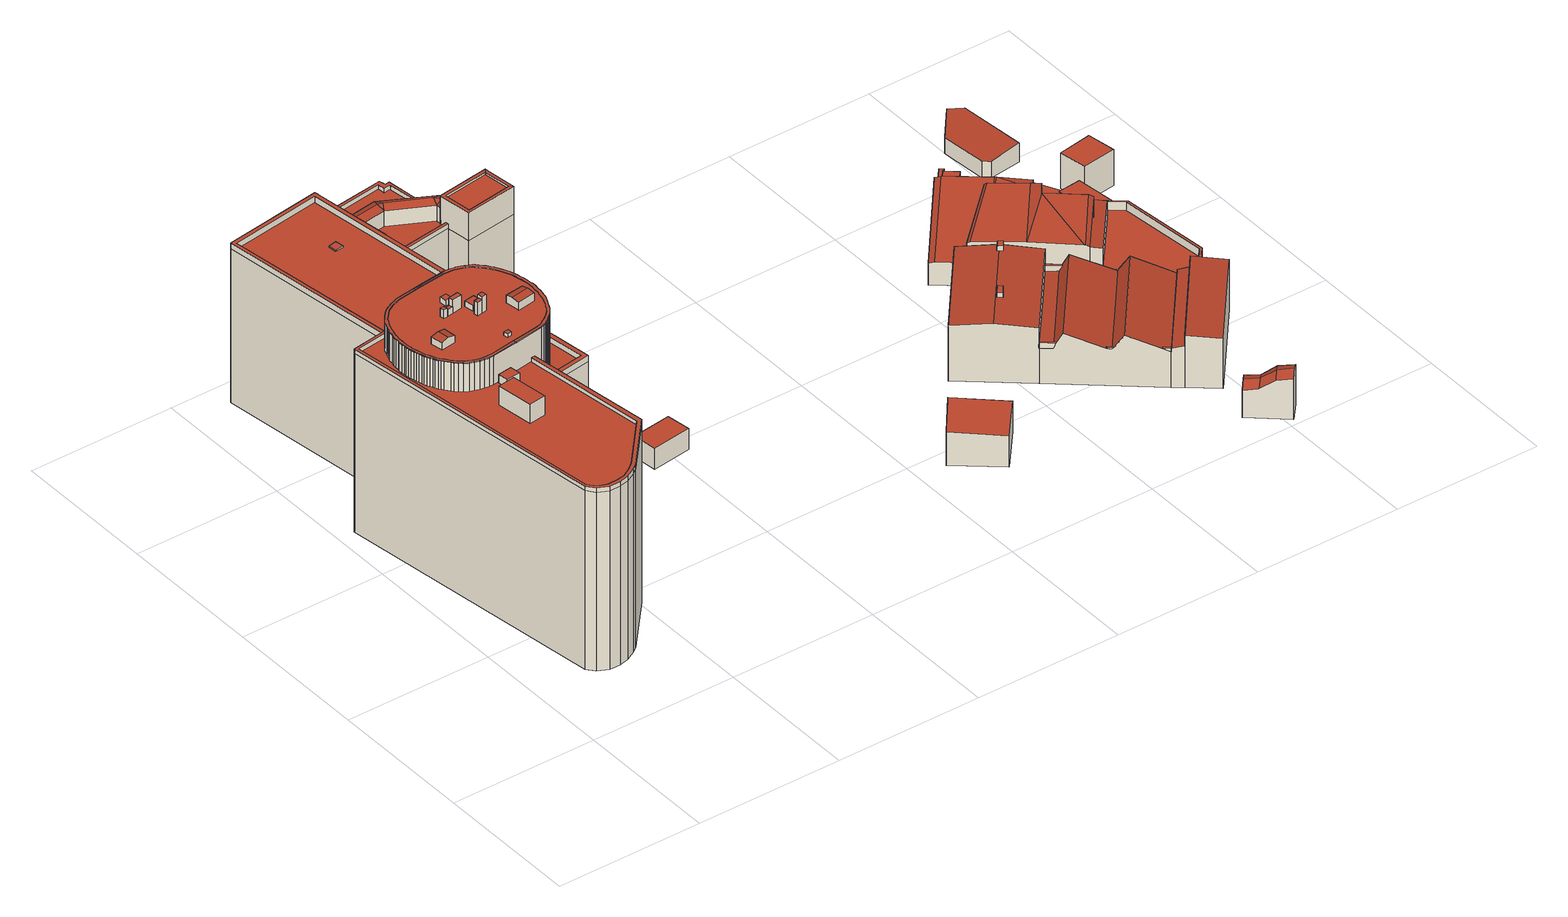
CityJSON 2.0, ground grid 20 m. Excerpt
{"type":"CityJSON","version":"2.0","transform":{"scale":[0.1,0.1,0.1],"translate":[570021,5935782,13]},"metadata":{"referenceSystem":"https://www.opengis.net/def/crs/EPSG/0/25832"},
"CityObjects":{
"building1":{"type":"Building","attributes":{"Grundfläche 2D":"1182.643112","Grundhöhe NN":"14.812"},"children":["building1-1","building1-2","building1-3","building1-4","building1-5","building1-6","building1-7","building1-8","building1-9","building1-10","building1-11","building1-12","building1-13","building1-14","building1-15","building1-16","building1-17","building1-18"],"geometry":[{"type":"MultiSurface","lod":"3","boundaries":[[[0,1,2,3,4,5,6,7,8,9,10,11,12,13,14,15,16,17,18,19,20,21,22,23,24,25,26]],[[27,28,29,30]],[[31,32,33,34,35,36,37,38,39,40,41,42,43,44,45,46,47,48,49,50,51,52,53,54,55,56,57,58,59,60,61,62,63,64,65,66,67,68,69,70,71,72,73,74,75,76,77,78,79,80,81,82,83,84,85,86,87,88,89,90,91,92,93,94,95,96,97,98,99,100,101,102,103,104,105,106,107,108,109,110,111,112,113,114,115,116,117,118,119,120,121,122,123,124,125]],[[126,127,128,129,130,131,132,133,134,135,136,137,138,139,140]],[[141,142,143,144]],[[145,141,146,147]],[[144,146,141]],[[142,148,149,150]],[[150,143,142]],[[149,151,152,150]],[[152,153,144,143]],[[152,143,150]],[[154,147,146,153]],[[146,144,153]],[[155,156,157,158,159]],[[160,161,162,163,164,165,166,167,168,169,170,171,172,173,174,175,176,177,178,179,180,181,182,183,184,185,186,187,188,189,190,191,192,193,194,195,196,197,198,199,200,201,202,203,204,205,206,207,208,209,210,211,212,213,214],[215,216,217,218]],[[219,220,221,222,223,224,225,226,227,228,229,230,231,232,233,234,235,236,237,238,239,240,241,242,243,244,245,246,247,248,249,250,251,252,253,254,255,256,257,258,259,260,261,262,263,264,265,266,267,268,269,270,271,272,273,274,275,276,277,278,279,280,281,282,283,284,285,286,287,288,289,290,291,292,293,294,295,296,297,298,299,300,301,302,303,304,305,306,307,308,309,310,311,312,313,314,315]],[[316,317,318,319,320,321,322,323,324,325,326,327,328,329,330,331,332,333,334,335,336,337,338,339,340,341,342,343,344,345,346,347,348,349,350,351,352,353,354,355,356,357,358,359,360,361,362,363,364,365,366,367,368]],[[369,370,371,372,373,374,375,376,377,378,379]],[[380,381,382,383,384,385,386,387,388,389,390,391,392,393,394,395,396,397,398]],[[163,162,161,11,10,9]],[[12,11,161,160]],[[13,12,160,214]],[[14,13,214,213]],[[15,14,213,212]],[[16,15,212,211]],[[211,210,17,16]],[[18,17,210,209]],[[209,208,19,18]],[[208,207,20,19]],[[399,400,401,26,25,24]],[[401,402,0,26]],[[402,403,1,0]],[[403,404,2,1]],[[404,405,3,2]],[[405,406,4,3]],[[406,407,5,4]],[[407,408,6,5]],[[409,7,6,408]],[[409,410,8,7]],[[30,29,215,218]],[[218,217,27,30]],[[217,216,28,27]],[[29,28,216,215]],[[259,258,79,78]],[[258,257,80,79]],[[257,256,81,80]],[[82,81,256,255]],[[83,82,255,254]],[[78,77,260,259]],[[254,253,84,83]],[[253,252,85,84]],[[252,251,86,85]],[[87,86,251,250]],[[88,87,250,249]],[[89,88,249,248]],[[90,89,248,247]],[[91,90,247,246]],[[92,91,246,245]],[[93,92,245,244]],[[94,93,244,243]],[[95,94,243,242]],[[96,95,242,241]],[[97,96,241,240]],[[98,97,240,239]],[[99,98,239,238]],[[100,99,238,237]],[[101,100,237,236]],[[102,101,236,235]],[[235,234,103,102]],[[104,103,234,233]],[[105,104,233,232]],[[106,105,232,231]],[[107,106,231,230]],[[108,107,230,229]],[[109,108,229,228]],[[110,109,228,227]],[[111,110,227,226]],[[112,111,226,225]],[[225,224,113,112]],[[114,113,224,223]],[[223,222,115,114]],[[222,221,116,115]],[[221,220,117,116]],[[118,117,220,219]],[[219,315,119,118]],[[315,314,120,119]],[[314,313,121,120]],[[122,121,313,312]],[[312,311,123,122]],[[310,411,125,124]],[[411,412,31,125]],[[412,413,32,31]],[[413,414,33,32]],[[414,415,34,33]],[[415,416,35,34]],[[416,417,36,35]],[[417,418,37,36]],[[418,419,38,37]],[[419,420,39,38]],[[420,421,40,39]],[[421,422,41,40]],[[422,423,42,41]],[[423,424,43,42]],[[424,425,44,43]],[[425,426,45,44]],[[426,427,46,45]],[[427,428,47,46]],[[428,429,48,47]],[[429,430,49,48]],[[430,431,50,49]],[[431,432,51,50]],[[432,433,52,51]],[[433,434,53,52]],[[434,435,54,53]],[[435,436,55,54]],[[436,437,56,55]],[[437,438,57,56]],[[438,439,58,57]],[[439,440,59,58]],[[440,441,60,59]],[[441,442,61,60]],[[442,443,62,61]],[[443,444,63,62]],[[444,445,64,63]],[[445,446,65,64]],[[446,447,66,65]],[[447,448,67,66]],[[448,449,450,69,68,67]],[[450,451,70,69]],[[451,452,71,70]],[[452,453,72,71]],[[453,454,73,72]],[[454,455,74,73]],[[455,456,75,74]],[[456,261,76,75]],[[457,458,131,130]],[[458,459,460,461,462,463,136,135,134,133,132,131]],[[463,464,137,136]],[[465,138,137,464]],[[140,139,368,367]],[[126,140,367,366]],[[366,365,364,128,127,126]],[[364,363,129,128]],[[374,373,142,141]],[[373,372,148,142]],[[393,392,152,151]],[[153,152,392,391]],[[391,390,154,153]],[[375,374,141,145]],[[154,390,389,388,387,466,467,463,462,461,460,459,458,468,469,470,377,376,375,145,147]],[[464,463,467,471]],[[465,464,471,472]],[[457,473,468,458]],[[474,401,400,399,475,476]],[[402,401,474,477]],[[403,402,477,478]],[[404,403,478,479]],[[405,404,479,480]],[[406,405,480,481]],[[407,406,481,482]],[[408,407,482,483]],[[409,408,483,484]],[[457,130,129,363,362,410,409,484,473]],[[139,138,465,472,475,399,24,262,261,456,316,368]],[[263,262,24,23]],[[264,263,23,22]],[[456,455,317,316]],[[451,321,320,452]],[[452,320,319,453]],[[453,319,318,454]],[[454,318,317,455]],[[20,266,265,264,22,21]],[[266,20,207,206,267]],[[267,206,205,268]],[[268,205,204,269]],[[269,204,203,270]],[[270,203,202,271]],[[271,202,201,272]],[[272,201,200,273]],[[273,200,199,274]],[[274,199,198,275]],[[275,198,197,276]],[[276,197,196,277]],[[277,196,195,278]],[[278,195,194,279]],[[279,194,193,280]],[[280,193,192,281]],[[281,192,191,282]],[[282,191,190,283]],[[283,190,189,284]],[[284,189,188,285]],[[285,188,187,286]],[[286,187,186,287]],[[287,186,185,288]],[[288,185,184,289]],[[289,184,183,290]],[[290,183,182,291]],[[291,182,181,292]],[[292,181,180,293]],[[293,180,179,294]],[[294,179,178,295]],[[295,178,177,296]],[[296,177,176,297]],[[297,176,175,298]],[[298,175,174,299]],[[299,174,173,300]],[[300,173,172,301]],[[301,172,171,302]],[[302,171,170,303]],[[303,170,169,304]],[[304,169,168,305]],[[305,168,167,306]],[[306,167,166,307]],[[307,166,165,308]],[[308,165,164,309]],[[9,8,410,362,361,411,310,309,164,163]],[[411,361,360,412]],[[412,360,359,413]],[[413,359,358,414]],[[414,358,357,415]],[[415,357,356,416]],[[416,356,355,417]],[[417,355,354,418]],[[418,354,353,419]],[[419,353,352,420]],[[420,352,351,421]],[[421,351,350,422]],[[422,350,349,423]],[[423,349,348,424]],[[424,348,347,425]],[[425,347,346,426]],[[426,346,345,427]],[[427,345,344,428]],[[428,344,343,429]],[[429,343,342,430]],[[430,342,341,431]],[[431,341,340,432]],[[432,340,339,433]],[[433,339,338,434]],[[434,338,337,435]],[[435,337,336,436]],[[436,336,335,437]],[[437,335,334,438]],[[438,334,333,439]],[[439,333,332,440]],[[440,332,331,441]],[[441,331,330,442]],[[442,330,329,443]],[[443,329,328,444]],[[444,328,327,445]],[[445,327,326,446]],[[446,326,325,447]],[[447,325,324,448]],[[450,449,448,324,323,322]],[[450,322,321,451]],[[378,377,470,485]],[[379,378,485,486]],[[369,379,486,487]],[[488,369,487,489]],[[490,488,489,491]],[[492,493,494,490,491,495]],[[394,493,492,496]],[[396,395,394,496,497]],[[397,396,497,498]],[[380,398,499,500]],[[398,397,498,499]],[[381,380,500,501]],[[382,381,501,502]],[[503,384,383,382,502,504]],[[385,384,503,505]],[[386,385,505,506]],[[387,386,506,466]],[[467,466,506,505,503,504,502,501,500,499,498,497,496,492,495,491,489,487,486,485,470,469,468,473,484,483,482,481,480,479,478,477,474,476,475,472,471]]],"semantics":{"surfaces":[{"type":"RoofSurface"},{"type":"WallSurface"},{"type":"GroundSurface"}],"values":[0,0,0,0,0,0,0,0,0,0,0,0,0,0,0,0,0,0,0,0,1,1,1,1,1,1,1,1,1,1,1,1,1,1,1,1,1,1,1,1,1,1,1,1,1,1,1,1,1,1,1,1,1,1,1,1,1,1,1,1,1,1,1,1,1,1,1,1,1,1,1,1,1,1,1,1,1,1,1,1,1,1,1,1,1,1,1,1,1,1,1,1,1,1,1,1,1,1,1,1,1,1,1,1,1,1,1,1,1,1,1,1,1,1,1,1,1,1,1,1,1,1,1,1,1,1,1,1,1,1,1,1,1,1,1,1,1,1,1,1,1,1,1,1,1,1,1,1,1,1,1,1,1,1,1,1,1,1,1,1,1,1,1,1,1,1,1,1,1,1,1,1,1,1,1,1,1,1,1,1,1,1,1,1,1,1,1,1,1,1,1,1,1,1,1,1,1,1,1,1,1,1,1,1,1,1,1,1,1,1,1,1,1,1,1,1,1,1,1,1,1,1,1,1,1,1,1,1,1,1,1,1,1,1,1,1,1,1,1,1,1,1,1,1,1,1,1,1,1,1,1,1,1,1,1,1,1,1,1,1,1,1,1,1,1,1,1,1,1,1,1,1,1,2]}}]},
"building1-1":{"type":"BuildingInstallation","parents":["building1"],"geometry":[{"type":"MultiSurface","lod":"3","boundaries":[[[507,508,509,510]],[[508,507,511,512]],[[510,509,513,514]],[[514,511,507,510]],[[509,508,512,513]]],"semantics":{"surfaces":[{"type":"RoofSurface"},{"type":"WallSurface"}],"values":[0,1,1,1,1]}}]},
"building1-2":{"type":"BuildingInstallation","parents":["building1"],"geometry":[{"type":"MultiSurface","lod":"3","boundaries":[[[515,516,517,518]],[[519,515,518,520]],[[521,522,520,518,517]],[[522,523,519,520]],[[519,523,524,516,515]],[[517,516,524,521]]],"semantics":{"surfaces":[{"type":"RoofSurface"},{"type":"WallSurface"}],"values":[0,0,1,1,1,1]}}]},
"building1-3":{"type":"BuildingInstallation","parents":["building1"],"geometry":[{"type":"MultiSurface","lod":"3","boundaries":[[[525,526,527,528,529,530,531,532,533,534,535,536,537,538,539,540,541,542,543,544,545,546,547,548,549,550,551,552,553,554,555,556,557,558,559,560,561,562,563,564,565,566,567,568,569,570,77,76,571,572,573,574,575,576,577,578,579,580,581,582,583,584,585,586,587,588,589,590,591,592,593,594,595,596,597,598,599,600,601,602,603,604,605,606,607,608,609,610,611,612,613,614,615,616,617,618,124,123,619]],[[525,619,620,621]],[[621,622,526,525]],[[622,623,527,526]],[[623,624,528,527]],[[311,620,619,123]],[[624,625,529,528]],[[625,626,530,529]],[[626,627,531,530]],[[532,531,627,628]],[[628,629,533,532]],[[534,533,629,630]],[[535,534,630,631]],[[536,535,631,632]],[[537,536,632,633]],[[538,537,633,634]],[[539,538,634,635]],[[540,539,635,636]],[[541,540,636,637]],[[542,541,637,638]],[[638,639,543,542]],[[544,543,639,640]],[[545,544,640,641]],[[546,545,641,642]],[[547,546,642,643]],[[643,644,548,547]],[[549,548,644,645]],[[550,549,645,646]],[[551,550,646,647]],[[552,551,647,648]],[[553,552,648,649]],[[554,553,649,650]],[[555,554,650,651]],[[556,555,651,652]],[[557,556,652,653]],[[558,557,653,654]],[[559,558,654,655]],[[560,559,655,656]],[[561,560,656,657]],[[562,561,657,658]],[[563,562,658,659]],[[659,660,564,563]],[[660,661,565,564]],[[661,662,566,565]],[[662,663,567,566]],[[663,664,568,567]],[[664,665,569,568]],[[570,569,665,666]],[[666,260,77,570]],[[261,262,571,76]],[[262,263,572,571]],[[263,264,573,572]],[[264,265,266,575,574,573]],[[266,267,576,575]],[[267,268,577,576]],[[268,269,578,577]],[[269,270,579,578]],[[270,271,580,579]],[[271,272,581,580]],[[272,273,582,581]],[[273,274,583,582]],[[274,275,584,583]],[[275,276,585,584]],[[276,277,586,585]],[[277,278,587,586]],[[278,279,588,587]],[[279,280,589,588]],[[280,281,590,589]],[[281,282,591,590]],[[282,283,592,591]],[[283,284,593,592]],[[284,285,594,593]],[[285,286,595,594]],[[286,287,596,595]],[[287,288,597,596]],[[288,289,598,597]],[[289,290,599,598]],[[290,291,600,599]],[[291,292,601,600]],[[292,293,602,601]],[[293,294,603,602]],[[294,295,604,603]],[[295,296,605,604]],[[296,297,606,605]],[[297,298,607,606]],[[298,299,608,607]],[[299,300,609,608]],[[300,301,610,609]],[[301,302,611,610]],[[302,303,612,611]],[[303,304,613,612]],[[304,305,614,613]],[[305,306,615,614]],[[306,307,616,615]],[[307,308,617,616]],[[308,309,618,617]],[[309,310,124,618]]],"semantics":{"surfaces":[{"type":"RoofSurface"},{"type":"WallSurface"}],"values":[0,1,1,1,1,1,1,1,1,1,1,1,1,1,1,1,1,1,1,1,1,1,1,1,1,1,1,1,1,1,1,1,1,1,1,1,1,1,1,1,1,1,1,1,1,1,1,1,1,1,1,1,1,1,1,1,1,1,1,1,1,1,1,1,1,1,1,1,1,1,1,1,1,1,1,1,1,1,1,1,1,1,1,1,1,1,1,1,1,1,1,1,1,1,1,1,1]}}]},
"building1-4":{"type":"BuildingInstallation","parents":["building1"],"geometry":[{"type":"MultiSurface","lod":"3","boundaries":[[[667,668,669,670]],[[671,668,667,672]],[[671,673,669,668]],[[670,669,673,674]],[[674,672,667,670]]],"semantics":{"surfaces":[{"type":"RoofSurface"},{"type":"WallSurface"}],"values":[0,1,1,1,1]}}]},
"building1-5":{"type":"BuildingInstallation","parents":["building1"],"geometry":[{"type":"MultiSurface","lod":"3","boundaries":[[[675,676,677,678]],[[679,680,675,678]],[[680,681,676,675]],[[681,682,677,676]]],"semantics":{"surfaces":[{"type":"RoofSurface"},{"type":"WallSurface"}],"values":[0,1,1,1]}}]},
"building1-6":{"type":"BuildingInstallation","parents":["building1"],"geometry":[{"type":"MultiSurface","lod":"3","boundaries":[[[683,684,685,686]],[[687,688,686,685]],[[683,686,688,689]],[[689,690,684,683]],[[685,684,690,687]]],"semantics":{"surfaces":[{"type":"RoofSurface"},{"type":"WallSurface"}],"values":[0,1,1,1,1]}}]},
"building1-7":{"type":"BuildingInstallation","parents":["building1"],"geometry":[{"type":"MultiSurface","lod":"3","boundaries":[[[691,692,693,694,695]],[[696,693,692,677,682]],[[696,697,694,693]],[[695,694,697,698]],[[679,678,677,692,691,695,698]]],"semantics":{"surfaces":[{"type":"RoofSurface"},{"type":"WallSurface"}],"values":[0,1,1,1,1]}}]},
"building1-8":{"type":"BuildingInstallation","parents":["building1"],"geometry":[{"type":"MultiSurface","lod":"3","boundaries":[[[699,700,701,702]],[[703,704,699,702]],[[700,699,704,705,706,707]],[[708,701,700,707,709]],[[708,703,702,701]]],"semantics":{"surfaces":[{"type":"RoofSurface"},{"type":"WallSurface"}],"values":[0,1,1,1,1]}}]},
"building1-9":{"type":"BuildingInstallation","parents":["building1"],"geometry":[{"type":"MultiSurface","lod":"3","boundaries":[[[710,711,712,713]],[[714,711,710,715]],[[713,712,716,717]],[[713,717,718,715,710]],[[718,719,714,715]],[[714,719,716,712,711]]],"semantics":{"surfaces":[{"type":"RoofSurface"},{"type":"WallSurface"}],"values":[0,0,1,1,1,1]}}]},
"building1-10":{"type":"BuildingInstallation","parents":["building1"],"geometry":[{"type":"MultiSurface","lod":"3","boundaries":[[[707,706,720,721]],[[705,722,720,706]],[[722,723,721,720]],[[723,709,707,721]]],"semantics":{"surfaces":[{"type":"RoofSurface"},{"type":"WallSurface"}],"values":[0,1,1,1]}}]},
"building1-11":{"type":"BuildingInstallation","parents":["building1"],"geometry":[{"type":"MultiSurface","lod":"3","boundaries":[[[724,725,726,727]],[[728,729,727,726]],[[724,727,729,730]],[[730,731,725,724]],[[726,725,731,728]]],"semantics":{"surfaces":[{"type":"RoofSurface"},{"type":"WallSurface"}],"values":[0,1,1,1,1]}}]},
"building1-12":{"type":"BuildingInstallation","parents":["building1"],"geometry":[{"type":"MultiSurface","lod":"3","boundaries":[[[732,733,734,735,736]],[[734,733,737,738]],[[738,739,735,734]],[[736,735,739,740]],[[740,741,737,733,732,736]]],"semantics":{"surfaces":[{"type":"RoofSurface"},{"type":"WallSurface"}],"values":[0,1,1,1,1]}}]},
"building1-13":{"type":"BuildingInstallation","parents":["building1"],"geometry":[{"type":"MultiSurface","lod":"3","boundaries":[[[742,743,744,745]],[[746,747,745,744]],[[747,748,742,745]],[[743,742,748,749]],[[744,743,749,746]]],"semantics":{"surfaces":[{"type":"RoofSurface"},{"type":"WallSurface"}],"values":[0,1,1,1,1]}}]},
"building1-14":{"type":"BuildingInstallation","parents":["building1"],"geometry":[{"type":"MultiSurface","lod":"3","boundaries":[[[750,751,752,753,754,755,756,757]],[[377,752,751,376]],[[377,378,753,752]],[[754,753,378,379]],[[379,369,755,754]],[[757,756,370,758]],[[758,759,750,757]],[[751,750,759,376]]],"semantics":{"surfaces":[{"type":"RoofSurface"},{"type":"WallSurface"}],"values":[0,1,1,1,1,1,1,1]}}]},
"building1-15":{"type":"BuildingInstallation","parents":["building1"],"geometry":[{"type":"MultiSurface","lod":"3","boundaries":[[[760,761,762,763,764,765,766,767,768,769,770,771,772,773,774,775,776,777,778,779,780,781,782]],[[395,396,768,767]],[[396,397,769,768]],[[397,398,770,769]],[[398,380,771,770]],[[380,381,772,771]],[[382,773,772,381]],[[382,383,384,775,774,773]],[[384,385,776,775]],[[385,386,777,776]],[[386,387,778,777]],[[387,388,389,780,779,778]],[[781,780,389,783]],[[783,784,782,781]],[[760,782,784,785]],[[785,786,761,760]],[[786,787,788,763,762,761]],[[764,763,788,789]],[[764,789,790,765]],[[766,765,790,791]],[[767,766,791,395]]],"semantics":{"surfaces":[{"type":"RoofSurface"},{"type":"WallSurface"}],"values":[0,1,1,1,1,1,1,1,1,1,1,1,1,1,1,1,1,1,1,1,1]}}]},
"building1-16":{"type":"BuildingInstallation","parents":["building1"],"geometry":[{"type":"MultiSurface","lod":"3","boundaries":[[[792,793,794,795,796,797,798,799,800,801]],[[151,149,148,372,371,797,796,795,493,394,393]],[[755,369,488,798,797,371,370,756]],[[798,488,490,799]],[[157,792,801,800,159,158]],[[793,792,157,156]],[[794,793,156,155]]],"semantics":{"surfaces":[{"type":"RoofSurface"},{"type":"WallSurface"}],"values":[0,1,1,1,1,1,1]}}]},
"building1-17":{"type":"BuildingInstallation","parents":["building1"],"geometry":[{"type":"MultiSurface","lod":"3","boundaries":[[[799,802,795,794,800]],[[795,802,799,490,494,493]],[[800,794,155,159]]],"semantics":{"surfaces":[{"type":"RoofSurface"},{"type":"WallSurface"}],"values":[0,1,1]}}]},
"building1-18":{"type":"BuildingInstallation","parents":["building1"],"geometry":[{"type":"MultiSurface","lod":"3","boundaries":[[[803,804,805,806]],[[807,808,806,805]],[[808,809,803,806]],[[809,810,804,803]],[[810,807,805,804]],[[810,809,808,807]]],"semantics":{"surfaces":[{"type":"RoofSurface"},{"type":"WallSurface"},{"type":"OuterCeilingSurface"}],"values":[0,1,1,1,1,2]}}]},
"building2":{"type":"Building","attributes":{"Grundfläche 2D":"11.074858","Grundhöhe NN":"14.812"},"geometry":[{"type":"Solid","lod":"3","boundaries":[[[[811,812,813,814]],[[815,816,814,813]],[[816,817,811,814]],[[817,818,812,811]],[[818,815,813,812]],[[818,817,816,815]]]],"semantics":{"surfaces":[{"type":"RoofSurface"},{"type":"WallSurface"},{"type":"GroundSurface"}],"values":[[0,1,1,1,1,2]]}}]},
"building3":{"type":"Building","attributes":{"Grundfläche 2D":"18.277418","Grundhöhe NN":"13.944"},"geometry":[{"type":"Solid","lod":"3","boundaries":[[[[819,820,821,822]],[[823,824,822,821]],[[824,825,819,822]],[[825,826,820,819]],[[826,823,821,820]],[[826,825,824,823]]]],"semantics":{"surfaces":[{"type":"RoofSurface"},{"type":"WallSurface"},{"type":"GroundSurface"}],"values":[[0,1,1,1,1,2]]}}]},
"building4":{"type":"Building","attributes":{"Grundfläche 2D":"18.278540","Grundhöhe NN":"14.761"},"geometry":[{"type":"Solid","lod":"3","boundaries":[[[[827,828,829,830]],[[831,832,830,829]],[[832,833,827,830]],[[833,834,828,827]],[[834,831,829,828]],[[834,833,832,831]]]],"semantics":{"surfaces":[{"type":"RoofSurface"},{"type":"WallSurface"},{"type":"GroundSurface"}],"values":[[0,1,1,1,1,2]]}}]},
"building5":{"type":"Building","attributes":{"Grundfläche 2D":"48.587308","Grundhöhe NN":"14.656"},"geometry":[{"type":"Solid","lod":"3","boundaries":[[[[835,836,837,838]],[[839,840,838,837]],[[840,841,835,838]],[[841,842,836,835]],[[842,839,837,836]],[[842,841,840,839]]]],"semantics":{"surfaces":[{"type":"RoofSurface"},{"type":"WallSurface"},{"type":"GroundSurface"}],"values":[[0,1,1,1,1,2]]}}]},
"building6":{"type":"Building","attributes":{"Grundfläche 2D":"479.698818","Grundhöhe NN":"14.917"},"children":["building6-1","building6-2","building6-3","building6-4","building6-5","building6-6"],"geometry":[{"type":"Solid","lod":"3","boundaries":[[[[843,844,845,846,847,848]],[[844,843,849,850,846,845]],[[851,852,853,854,855,856]],[[857,858,859,860,861,862]],[[863,853,852,864,865,858,857,862]],[[866,867,868,869,870,860,859,871,872]],[[867,866,873,874,875,876,869,868]],[[877,878,879,880,881]],[[882,883,884,885,886]],[[849,843,848,887,888,876,889]],[[849,889,876,875,874,873,890,850]],[[847,846,850,890,891]],[[848,847,891,887]],[[879,892,893,851,880]],[[877,881,880,851,856,855]],[[877,855,894,895,878]],[[896,897,898,890,873,866,872,871,859,858,865,864,852,851,893,899]],[[853,863,862,861,860,870,869,876,888,894,855,854]],[[883,882,878,895,900,884]],[[885,884,900,901]],[[885,901,892,879,886]],[[886,879,878,882]],[[887,891,890,898,897,896,899,893,892,901,900,895,894,888]]]],"semantics":{"surfaces":[{"type":"RoofSurface"},{"type":"WallSurface"},{"type":"GroundSurface"}],"values":[[0,0,0,0,0,0,0,0,0,1,1,1,1,1,1,1,1,1,1,1,1,1,2]]}}]},
"building6-1":{"type":"BuildingInstallation","parents":["building6"],"geometry":[{"type":"MultiSurface","lod":"3","boundaries":[[[902,903,904,905,906,907]],[[905,904,908,909]],[[910,907,906,905,909,845]],[[902,907,910,911]],[[911,844,908,904,903,902]]],"semantics":{"surfaces":[{"type":"RoofSurface"},{"type":"WallSurface"}],"values":[0,1,1,1,1]}}]},
"building6-2":{"type":"BuildingInstallation","parents":["building6"],"geometry":[{"type":"MultiSurface","lod":"3","boundaries":[[[912,913,914,915]],[[915,914,916,917]],[[917,918,912,915]],[[913,912,918,919]],[[919,916,914,913]]],"semantics":{"surfaces":[{"type":"RoofSurface"},{"type":"WallSurface"}],"values":[0,1,1,1,1]}}]},
"building6-3":{"type":"BuildingInstallation","parents":["building6"],"geometry":[{"type":"MultiSurface","lod":"3","boundaries":[[[920,921,922,872,923]],[[874,921,920,873]],[[922,921,874,867]],[[873,920,923,872,866]]],"semantics":{"surfaces":[{"type":"RoofSurface"},{"type":"WallSurface"}],"values":[0,1,1,1]}}]},
"building6-4":{"type":"BuildingInstallation","parents":["building6"],"geometry":[{"type":"MultiSurface","lod":"3","boundaries":[[[924,925,889,870]],[[870,889,876,869]],[[925,924,868,875]],[[876,889,925,875]]],"semantics":{"surfaces":[{"type":"RoofSurface"},{"type":"WallSurface"}],"values":[0,1,1,1]}}]},
"building6-5":{"type":"BuildingInstallation","parents":["building6"],"geometry":[{"type":"MultiSurface","lod":"3","boundaries":[[[926,927,928,863]],[[861,862,863,928]],[[927,926,857,929]],[[929,861,928,927]]],"semantics":{"surfaces":[{"type":"RoofSurface"},{"type":"WallSurface"}],"values":[0,1,1,1]}}]},
"building6-6":{"type":"BuildingInstallation","parents":["building6"],"geometry":[{"type":"MultiSurface","lod":"3","boundaries":[[[930,877,881,931]],[[881,877,855,856]],[[877,930,854,855]],[[931,881,856,932]],[[930,931,932,854]]],"semantics":{"surfaces":[{"type":"RoofSurface"},{"type":"WallSurface"}],"values":[0,1,1,1,1]}}]},
"building7":{"type":"Building","attributes":{"Grundfläche 2D":"125.411761","Grundhöhe NN":"15.022"},"children":["building7-1","building7-2"],"geometry":[{"type":"Solid","lod":"3","boundaries":[[[[933,934,935,936,937,938,939,940]],[[941,942,943,944,945,946,947,948,949]],[[944,950,951,952,953]],[[953,945,944]],[[954,955,951,950]],[[956,953,952]],[[957,958,959,949,948,947]],[[941,949,959,960,961]],[[962,943,942,941,961,963]],[[955,954,950,944,943,962,964]],[[951,955,964,965]],[[952,951,965,966]],[[956,952,966,967]],[[933,940,939,938,968,969,958,957,947,946,945,953,956,967,970]],[[959,958,969,960]],[[934,933,970,971]],[[935,934,971,972]],[[936,935,972,973]],[[937,936,973,974]],[[938,937,974,968]],[[962,963,961,960,969,968,974,973,972,971,970,967,966,965,964]]]],"semantics":{"surfaces":[{"type":"RoofSurface"},{"type":"WallSurface"},{"type":"GroundSurface"}],"values":[[0,0,0,0,0,0,0,1,1,1,1,1,1,1,1,1,1,1,1,1,2]]}}]},
"building7-1":{"type":"BuildingInstallation","parents":["building7"],"geometry":[{"type":"MultiSurface","lod":"3","boundaries":[[[975,976,977,978,979,980,981]],[[977,940,982,978]],[[982,935,979,978]],[[935,936,980,979]],[[936,937,981,980]],[[937,938,975,981]],[[938,939,940,977,976,975]]],"semantics":{"surfaces":[{"type":"RoofSurface"},{"type":"WallSurface"}],"values":[0,1,1,1,1,1,1]}}]},
"building7-2":{"type":"BuildingInstallation","parents":["building7"],"geometry":[{"type":"MultiSurface","lod":"3","boundaries":[[[983,984,985,986]],[[987,988,986,985]],[[988,989,983,986]],[[989,990,984,983]],[[990,987,985,984]],[[990,989,988,987]]],"semantics":{"surfaces":[{"type":"RoofSurface"},{"type":"WallSurface"},{"type":"OuterCeilingSurface"}],"values":[0,1,1,1,1,2]}}]},
"building8":{"type":"Building","attributes":{"Grundfläche 2D":"320.703527","Grundhöhe NN":"15.109"},"children":["building8-1"],"geometry":[{"type":"Solid","lod":"3","boundaries":[[[[991,992,993,994]],[[995,996,997,998,999,1000,1001,1002,1003,1004,1005,1006,1007,1008,1009,1010,1011,1012,1013]],[[1014,1015,1016,1017]],[[1018,1019,1020,1021,1022,1023,1024,1025,1026,1027,1028,1029]],[[1030,1031,1032,1033]],[[1032,1034,1035,1036,1033]],[[1035,1037,1038,1039]],[[1039,1036,1035]],[[1040,1041,1042,1039,1038]],[[1041,1043,1044,1042]],[[1008,1007,994,993]],[[991,994,1007,1006]],[[1006,1005,992,991]],[[1015,1014,1045,1046]],[[1022,1016,1015,1046,1047,1023]],[[1016,1022,1021,1017]],[[1026,1025,1048,1049]],[[1027,1026,1049,1050]],[[1028,1027,1050,1051]],[[1029,1028,1051,1052]],[[1025,1024,1023,1047,1053,1048]],[[998,997,1054,1055]],[[998,1055,1045,1014,999]],[[1020,1001,1000,999,1014,1017,1021]],[[1001,1020,1019,1002]],[[1012,1011,1056,1057]],[[1013,1012,1057,1058]],[[995,1013,1058,1059]],[[1054,997,996,995,1059,1060]],[[993,992,1005,1004,1031,1030,1009,1008]],[[1019,1018,1035,1034,1032,1031,1004,1003,1002]],[[1035,1018,1029,1037]],[[1041,1040,1038,1037,1029,1052,1061,1043]],[[1044,1043,1061,1062]],[[1009,1030,1033,1036,1039,1042,1044,1062,1056,1011,1010]],[[1061,1052,1051,1050,1049,1048,1053,1047,1046,1045,1055,1054,1060,1059,1058,1057,1056,1062]]]],"semantics":{"surfaces":[{"type":"RoofSurface"},{"type":"WallSurface"},{"type":"GroundSurface"}],"values":[[0,0,0,0,0,0,0,0,0,0,1,1,1,1,1,1,1,1,1,1,1,1,1,1,1,1,1,1,1,1,1,1,1,1,1,2]]}}]},
"building8-1":{"type":"BuildingInstallation","parents":["building8"],"geometry":[{"type":"MultiSurface","lod":"3","boundaries":[[[1063,1064,1065,1066,1067,1068,1069,1070,1071,1072,1073,1074,1075]],[[1071,1070,1076,1077]],[[1072,1071,1077,1078]],[[1078,1079,1073,1072]],[[1074,1073,1079,996]],[[996,997,1075,1074]],[[997,998,1063,1075]],[[998,999,1064,1063]],[[999,1000,1001,1066,1065,1064]],[[1001,1002,1067,1066]],[[1067,1002,1003,1068]],[[1069,1068,1003,1080]],[[1070,1069,1080,1076]]],"semantics":{"surfaces":[{"type":"RoofSurface"},{"type":"WallSurface"}],"values":[0,1,1,1,1,1,1,1,1,1,1,1,1]}}]},
"building9":{"type":"Building","attributes":{"Grundfläche 2D":"34.936661","Grundhöhe NN":"13.114"},"geometry":[{"type":"Solid","lod":"3","boundaries":[[[[1081,1082,1083,1084]],[[1085,1086,1087,1088]],[[1089,1085,1088,1090]],[[1091,1085,1089,1092]],[[1093,1091,1092,1094]],[[1095,1091,1093,1096]],[[1085,1091,1095,1086]],[[1097,1098,1084,1083]],[[1098,1099,1081,1084]],[[1099,1100,1082,1081]],[[1100,1097,1083,1082]],[[1090,1088,1087,1101,1102]],[[1094,1092,1089,1090,1102,1103]],[[1096,1093,1094,1103,1104]],[[1104,1101,1087,1086,1095,1096]],[[1100,1099,1098,1097]],[[1103,1102,1101,1104]]]],"semantics":{"surfaces":[{"type":"RoofSurface"},{"type":"WallSurface"},{"type":"GroundSurface"}],"values":[[0,0,0,0,0,0,0,1,1,1,1,1,1,1,1,2,2]]}}]},
"building10":{"type":"Building","attributes":{"Grundfläche 2D":"46.423904","Grundhöhe NN":"15.089"},"geometry":[{"type":"Solid","lod":"3","boundaries":[[[[1105,1106,1107,1108,1109,1110]],[[1111,1112,1110,1109]],[[1112,1113,1105,1110]],[[1113,1114,1106,1105]],[[1114,1115,1107,1106]],[[1115,1116,1108,1107]],[[1116,1111,1109,1108]],[[1116,1115,1114,1113,1112,1111]]]],"semantics":{"surfaces":[{"type":"RoofSurface"},{"type":"WallSurface"},{"type":"GroundSurface"}],"values":[[0,1,1,1,1,1,1,2]]}}]}
},
"vertices":[
[61,96,278],[69,86,278],[83,79,278],[98,79,278],[111,82,278],[124,89,278],[133,96,278],[190,160,278],[166,331,278],[161,331,278],[162,324,278],[184,161,278],[130,100,278],[121,93,278],[109,86,278],[97,84,278],[84,84,278],[72,89,278],[64,99,278],[14,463,278],[61,469,278],[62,469,278],[67,472,278],[73,474,278],[78,476,278],[73,475,278],[10,466,278],[112,240,299],[105,290,299],[82,287,299],[89,237,299],[182,335,313],[185,336,313],[188,338,313],[192,340,313],[195,343,313],[198,345,313],[201,348,313],[204,352,313],[207,356,313],[208,359,313],[210,363,313],[212,367,313],[214,371,313],[216,375,313],[217,380,313],[218,385,313],[219,390,313],[219,395,313],[220,400,313],[220,405,313],[219,410,313],[219,415,313],[218,420,313],[217,425,313],[216,430,313],[214,435,313],[213,440,313],[211,444,313],[208,449,313],[206,453,313],[204,457,313],[201,461,313],[198,465,313],[195,468,313],[192,471,313],[189,474,313],[187,476,313],[183,478,313],[178,480,313],[175,482,313],[172,483,313],[169,484,313],[166,484,313],[163,485,313],[153,486,313],[116,481,313],[116,478,313],[151,482,313],[163,481,313],[165,481,313],[168,480,313],[171,479,313],[174,478,313],[177,477,313],[185,473,313],[186,471,313],[189,468,313],[192,465,313],[195,462,313],[198,459,313],[200,455,313],[203,451,313],[205,447,313],[207,443,313],[209,438,313],[211,434,313],[212,429,313],[213,424,313],[214,419,313],[215,415,313],[216,410,313],[216,405,313],[216,400,313],[215,395,313],[215,390,313],[214,385,313],[213,381,313],[212,376,313],[210,372,313],[209,368,313],[207,364,313],[205,361,313],[204,358,313],[201,354,313],[198,351,313],[195,348,313],[192,346,313],[190,344,313],[186,342,313],[183,340,313],[180,338,313],[174,336,313],[136,331,313],[137,327,313],[177,333,313],[177,762,245],[223,426,245],[236,335,245],[167,325,245],[168,319,245],[242,330,245],[198,653,245],[198,656,245],[183,762,245],[183,764,245],[182,768,245],[47,749,245],[84,476,245],[89,477,245],[52,744,245],[241,715,224],[295,687,224],[298,697,228],[246,723,228],[190,708,224],[239,725,228],[189,718,228],[296,680,224],[306,681,228],[305,689,228],[316,683,224],[313,699,224],[243,736,224],[188,728,224],[363,685,239],[300,676,239],[305,638,239],[365,647,239],[368,647,239],[130,100,272],[184,161,272],[162,324,272],[161,331,272],[101,322,272],[94,322,272],[88,323,272],[82,324,272],[76,326,272],[70,328,272],[65,332,272],[60,335,272],[56,339,272],[54,342,272],[49,348,272],[47,351,272],[45,353,272],[43,357,272],[42,360,272],[40,363,272],[38,366,272],[37,370,272],[36,373,272],[35,377,272],[34,380,272],[33,384,272],[32,388,272],[31,392,272],[31,396,272],[31,399,272],[30,403,272],[30,407,272],[31,411,272],[31,415,272],[31,418,272],[32,422,272],[33,425,272],[33,429,272],[34,432,272],[36,436,272],[37,439,272],[38,442,272],[40,448,272],[43,452,272],[47,457,272],[51,462,272],[56,466,272],[61,469,272],[14,463,272],[64,99,272],[72,89,272],[84,84,272],[97,84,272],[109,86,272],[121,93,272],[82,287,272],[105,290,272],[112,240,272],[89,237,272],[190,344,312],[192,346,312],[195,348,312],[198,351,312],[201,354,312],[204,358,312],[205,361,312],[207,364,312],[209,368,312],[210,372,312],[212,376,312],[213,381,312],[214,385,312],[215,390,312],[215,395,312],[216,400,312],[216,405,312],[216,410,312],[215,415,312],[214,419,312],[213,424,312],[212,429,312],[211,434,312],[209,438,312],[207,443,312],[205,447,312],[203,451,312],[200,455,312],[198,459,312],[195,462,312],[192,465,312],[189,468,312],[186,471,312],[185,473,312],[177,477,312],[174,478,312],[171,479,312],[168,480,312],[165,481,312],[163,481,312],[151,482,312],[116,478,312],[116,481,312],[78,476,312],[73,474,312],[67,472,312],[62,469,312],[61,469,312],[56,466,312],[51,462,312],[47,457,312],[43,452,312],[40,448,312],[38,442,312],[37,439,312],[36,436,312],[34,432,312],[33,429,312],[33,425,312],[32,422,312],[31,418,312],[31,415,312],[31,411,312],[30,407,312],[30,403,312],[31,399,312],[31,396,312],[31,392,312],[32,388,312],[33,384,312],[34,380,312],[35,377,312],[36,373,312],[37,370,312],[38,366,312],[40,363,312],[42,360,312],[43,357,312],[45,353,312],[47,351,312],[49,348,312],[54,342,312],[56,339,312],[60,335,312],[65,332,312],[70,328,312],[76,326,312],[82,324,312],[88,323,312],[94,322,312],[101,322,312],[137,327,312],[136,331,312],[174,336,312],[180,338,312],[183,340,312],[186,342,312],[153,486,237],[163,485,237],[166,484,237],[169,484,237],[172,483,237],[175,482,237],[178,480,237],[183,478,237],[187,476,237],[189,474,237],[192,471,237],[195,468,237],[198,465,237],[201,461,237],[204,457,237],[206,453,237],[208,449,237],[211,444,237],[213,440,237],[214,435,237],[216,430,237],[217,425,237],[218,420,237],[219,415,237],[219,410,237],[220,405,237],[220,400,237],[219,395,237],[219,390,237],[218,385,237],[217,380,237],[216,375,237],[214,371,237],[212,367,237],[210,363,237],[208,359,237],[207,356,237],[204,352,237],[201,348,237],[198,345,237],[195,343,237],[192,340,237],[188,338,237],[185,336,237],[182,335,237],[177,333,237],[166,331,237],[167,325,237],[236,335,237],[223,426,237],[177,762,237],[52,744,237],[89,477,237],[297,667,202],[296,671,202],[295,680,202],[296,680,202],[295,687,202],[241,715,202],[190,708,202],[197,662,202],[198,656,202],[202,657,202],[202,654,202],[298,728,202],[292,773,202],[286,772,202],[285,776,202],[284,781,202],[187,768,202],[187,765,202],[183,764,202],[183,762,202],[183,759,202],[188,728,202],[243,736,202],[313,699,202],[316,683,202],[336,685,202],[333,707,202],[333,711,202],[320,720,202],[310,719,202],[78,476,272],[73,475,272],[10,466,272],[61,96,272],[69,86,272],[83,79,272],[98,79,272],[111,82,272],[124,89,272],[133,96,272],[190,160,272],[166,331,272],[177,333,312],[182,335,312],[185,336,312],[188,338,312],[192,340,312],[195,343,312],[198,345,312],[201,348,312],[204,352,312],[207,356,312],[208,359,312],[210,363,312],[212,367,312],[214,371,312],[216,375,312],[217,380,312],[218,385,312],[219,390,312],[219,395,312],[220,400,312],[220,405,312],[219,410,312],[219,415,312],[218,420,312],[217,425,312],[216,430,312],[214,435,312],[213,440,312],[211,444,312],[208,449,312],[206,453,312],[204,457,312],[201,461,312],[198,465,312],[195,468,312],[192,471,312],[189,474,312],[187,476,312],[183,478,312],[178,480,312],[175,482,312],[172,483,312],[169,484,312],[166,484,312],[163,485,312],[153,486,312],[168,319,237],[242,330,237],[198,653,237],[198,656,237],[183,762,237],[183,764,237],[182,768,237],[47,749,237],[84,476,237],[183,764,18],[182,768,18],[242,330,18],[198,653,18],[198,656,18],[47,749,18],[84,476,18],[168,319,18],[10,466,18],[78,476,18],[73,475,18],[61,96,18],[69,86,18],[83,79,18],[98,79,18],[111,82,18],[124,89,18],[133,96,18],[190,160,18],[202,657,18],[202,654,18],[297,667,18],[301,634,202],[301,634,18],[373,644,202],[373,644,18],[367,690,18],[367,690,202],[367,686,202],[367,686,18],[336,685,18],[333,711,18],[320,720,18],[310,719,18],[298,728,18],[292,773,18],[286,772,18],[284,781,18],[285,776,18],[187,768,18],[187,765,18],
[126,323,284],[107,321,284],[109,307,284],[128,309,284],[126,323,272],[107,321,272],[109,307,272],[128,309,272],
[69,385,324],[58,384,322],[61,367,322],[71,369,324],[79,387,322],[81,370,322],[61,367,312],[81,370,312],[79,387,312],[58,384,312],
[95,326,313],[89,326,313],[83,327,313],[77,329,313],[72,332,313],[67,334,313],[62,338,313],[58,342,313],[56,344,313],[52,350,313],[50,352,313],[48,355,313],[46,358,313],[45,361,313],[43,364,313],[42,368,313],[40,371,313],[39,374,313],[38,378,313],[37,381,313],[36,385,313],[35,389,313],[35,392,313],[34,396,313],[34,400,313],[34,403,313],[34,407,313],[34,411,313],[34,414,313],[35,418,313],[35,421,313],[36,425,313],[37,428,313],[38,431,313],[39,435,313],[40,438,313],[41,441,313],[44,446,313],[46,450,313],[50,455,313],[54,459,313],[58,463,313],[63,466,313],[68,469,313],[74,471,313],[80,473,313],[78,476,313],[73,474,313],[67,472,313],[62,469,313],[61,469,313],[56,466,313],[51,462,313],[47,457,313],[43,452,313],[40,448,313],[38,442,313],[37,439,313],[36,436,313],[34,432,313],[33,429,313],[33,425,313],[32,422,313],[31,418,313],[31,415,313],[31,411,313],[30,407,313],[30,403,313],[31,399,313],[31,396,313],[31,392,313],[32,388,313],[33,384,313],[34,380,313],[35,377,313],[36,373,313],[37,370,313],[38,366,313],[40,363,313],[42,360,313],[43,357,313],[45,353,313],[47,351,313],[49,348,313],[54,342,313],[56,339,313],[60,335,313],[65,332,313],[70,328,313],[76,326,313],[82,324,313],[88,323,313],[94,322,313],[101,322,313],[101,326,313],[101,326,312],[95,326,312],[89,326,312],[83,327,312],[77,329,312],[72,332,312],[67,334,312],[62,338,312],[58,342,312],[56,344,312],[52,350,312],[50,352,312],[48,355,312],[46,358,312],[45,361,312],[43,364,312],[42,368,312],[40,371,312],[39,374,312],[38,378,312],[37,381,312],[36,385,312],[35,389,312],[35,392,312],[34,396,312],[34,400,312],[34,403,312],[34,407,312],[34,411,312],[34,414,312],[35,418,312],[35,421,312],[36,425,312],[37,428,312],[38,431,312],[39,435,312],[40,438,312],[41,441,312],[44,446,312],[46,450,312],[50,455,312],[54,459,312],[58,463,312],[63,466,312],[68,469,312],[74,471,312],[80,473,312],
[134,405,320],[148,407,320],[146,420,320],[132,418,320],[148,407,312],[134,405,312],[146,420,312],[132,418,312],
[105,420,321],[106,415,321],[113,416,321],[112,421,321],[112,421,312],[105,420,312],[106,415,312],[113,416,312],
[124,433,320],[123,442,320],[114,441,320],[115,432,320],[114,441,312],[115,432,312],[124,433,312],[123,442,312],
[112,421,331],[113,416,331],[127,418,331],[126,424,331],[112,422,331],[127,418,312],[126,424,312],[112,422,312],
[139,403,335],[140,396,335],[147,397,335],[146,404,335],[146,404,312],[139,403,312],[140,401,312],[140,401,331],[140,396,331],[147,397,312],[140,396,312],
[200,389,325],[175,385,325],[177,375,323],[202,379,323],[174,395,323],[199,398,323],[177,375,312],[202,379,312],[199,398,312],[174,395,312],
[132,400,331],[133,395,331],[132,400,312],[133,395,312],
[141,342,317],[141,348,317],[134,347,317],[135,341,317],[134,347,312],[135,341,312],[141,342,312],[141,348,312],
[98,419,324],[99,414,324],[104,414,324],[103,420,324],[98,420,324],[99,414,312],[104,414,312],[103,420,312],[98,420,312],[98,419,312],
[151,673,239],[149,685,239],[138,683,239],[139,672,239],[138,683,237],[139,672,237],[151,673,237],[149,685,237],
[206,663,209],[197,662,209],[198,656,209],[202,657,209],[202,654,209],[297,667,209],[296,671,209],[207,659,209],[207,659,202],[206,663,202],
[279,776,208],[280,766,208],[286,767,208],[289,767,208],[295,727,208],[310,716,208],[319,717,208],[333,707,208],[333,711,208],[320,720,208],[310,719,208],[298,728,208],[292,773,208],[286,772,208],[285,776,208],[284,781,208],[187,768,208],[187,765,208],[183,764,208],[183,762,208],[183,759,208],[193,760,208],[192,764,208],[193,760,202],[192,764,202],[279,776,202],[280,766,202],[286,767,202],[289,767,202],[295,727,202],[310,716,202],[319,717,202],
[305,638,242],[300,676,242],[363,685,242],[367,690,242],[296,680,242],[295,680,242],[301,634,242],[373,644,242],[368,647,242],[365,647,242],
[367,686,242],
[230,307,49],[227,328,53],[181,321,53],[184,300,49],[181,321,47],[184,300,47],[230,307,47],[227,328,47],
[293,638,48],[290,661,48],[243,655,48],[246,632,48],[243,655,18],[246,632,18],[293,638,18],[290,661,18],
[334,517,50],[329,552,50],[277,544,50],[282,510,50],[277,544,9],[282,510,9],[334,517,9],[329,552,9],
[410,361,48],[405,394,48],[352,387,48],[356,354,48],[352,387,18],[356,354,18],[410,361,18],[405,394,18],
[669,213,64],[627,161,64],[683,115,61],[726,166,61],[683,115,17],[726,166,17],[669,213,17],[627,161,17],
[764,253,103],[854,361,103],[860,369,103],[862,370,103],[822,403,98],[725,286,98],[805,220,98],[902,337,98],[1018,240,69],[977,275,91],[880,157,91],[914,129,73],[921,123,69],[923,125,69],[870,168,70],[966,284,70],[923,319,91],[826,202,91],[864,170,72],[869,167,70],[870,165,73],[972,279,82],[968,282,75],[914,326,70],[912,324,70],[819,211,70],[817,209,70],[820,207,77],[918,323,80],[917,324,77],[902,337,69],[900,334,69],[806,222,69],[805,220,69],[921,123,74],[933,113,78],[1030,231,78],[1018,240,74],[923,125,74],[933,113,93],[966,86,90],[967,85,90],[1064,202,90],[1030,231,93],[725,286,19],[805,220,19],[805,220,77],[902,337,19],[822,403,19],[1030,231,19],[1018,240,19],[921,123,19],[933,113,19],[968,282,19],[918,323,19],[914,326,19],[972,279,19],[967,85,19],[1064,202,19],
[852,362,109],[854,361,109],[858,358,109],[864,366,109],[860,369,109],[859,370,109],[858,358,103],[864,366,103],[859,370,103],[852,362,103],
[807,302,109],[798,291,109],[804,287,109],[812,297,109],[804,287,102],[812,297,102],[807,302,103],[798,291,103],
[902,337,77],[900,334,77],[915,321,77],[914,326,77],
[822,209,77],[806,222,77],
[871,167,73],[865,172,73],[864,170,73],[865,172,72],
[914,129,74],[915,131,74],[915,131,73],
[944,555,43],[959,573,43],[945,585,43],[947,587,43],[942,591,43],[925,571,43],[928,568,43],[929,568,43],[851,418,53],[934,496,53],[935,496,54],[942,490,54],[975,529,54],[929,568,53],[928,568,53],[895,528,53],[823,441,53],[976,462,52],[1002,469,52],[998,488,52],[977,528,54],[986,454,52],[988,452,52],[1009,501,51],[925,571,52],[922,573,51],[817,446,51],[817,446,20],[851,418,20],[935,496,20],[934,496,20],[988,452,20],[1002,469,20],[998,488,20],[1009,501,20],[925,571,20],[922,573,20],[944,555,20],[959,573,20],[945,585,20],[947,587,20],[942,591,20],
[925,571,44],[928,568,44],[929,568,44],[944,586,44],[945,585,44],[947,587,44],[942,591,44],[944,586,43],
[1017,516,39],[988,541,39],[977,528,51],[1007,503,51],[977,528,37],[1007,503,37],[1017,516,37],[988,541,37],
[1032,391,76],[1020,401,78],[961,331,78],[973,321,76],[968,282,52],[972,279,52],[1038,224,52],[1074,267,52],[1061,390,52],[1026,419,52],[1025,420,52],[1015,408,52],[1017,406,52],[1021,402,52],[1020,401,52],[1032,391,52],[973,321,52],[961,331,52],[959,328,52],[956,331,52],[955,332,52],[952,329,52],[985,302,52],[1061,390,50],[1052,470,50],[1021,467,50],[1026,419,50],[975,440,49],[1015,408,49],[1025,420,49],[1026,419,49],[1021,467,48],[1026,468,48],[1025,469,48],[1009,501,48],[998,488,48],[1002,469,49],[988,452,49],[986,454,49],[959,328,81],[1021,402,81],[1017,406,83],[956,331,83],[1015,408,83],[975,440,84],[955,332,83],[986,454,84],[976,462,85],[904,374,85],[942,490,83],[938,494,83],[854,415,83],[935,496,81],[851,418,81],[1061,390,21],[1052,470,21],[1026,468,21],[1009,501,21],[998,488,21],[1002,469,21],[988,452,21],[986,454,21],[1025,469,21],[1038,224,21],[1074,267,21],[955,332,21],[952,329,21],[985,302,21],[968,282,21],[972,279,21],[935,496,21],[851,418,21],
[1074,267,64],[1061,390,64],[1026,419,64],[1025,420,64],[1015,408,64],[1017,406,64],[1026,416,64],[1058,389,64],[1071,268,64],[1038,228,64],[973,281,64],[972,279,64],[1038,224,64],[1058,389,52],[1071,268,52],[1038,228,52],[973,281,52],[1026,416,52],
[1117,491,52],[1111,530,52],[1065,523,52],[1071,485,52],[1004,33,60],[995,22,55],[1010,9,58],[1020,20,63],[1014,44,55],[1029,30,58],[990,46,47],[999,56,42],[975,58,45],[984,69,40],[980,35,42],[965,47,40],[1065,523,1],[1071,485,1],[1117,491,1],[1111,530,1],[1010,9,1],[1029,30,1],[984,69,1],[965,47,1],
[984,635,44],[990,572,44],[998,566,44],[1042,571,48],[1033,662,48],[1016,674,47],[1033,662,21],[1016,674,21],[984,635,21],[990,572,21],[998,566,21],[1042,571,21]
]}
